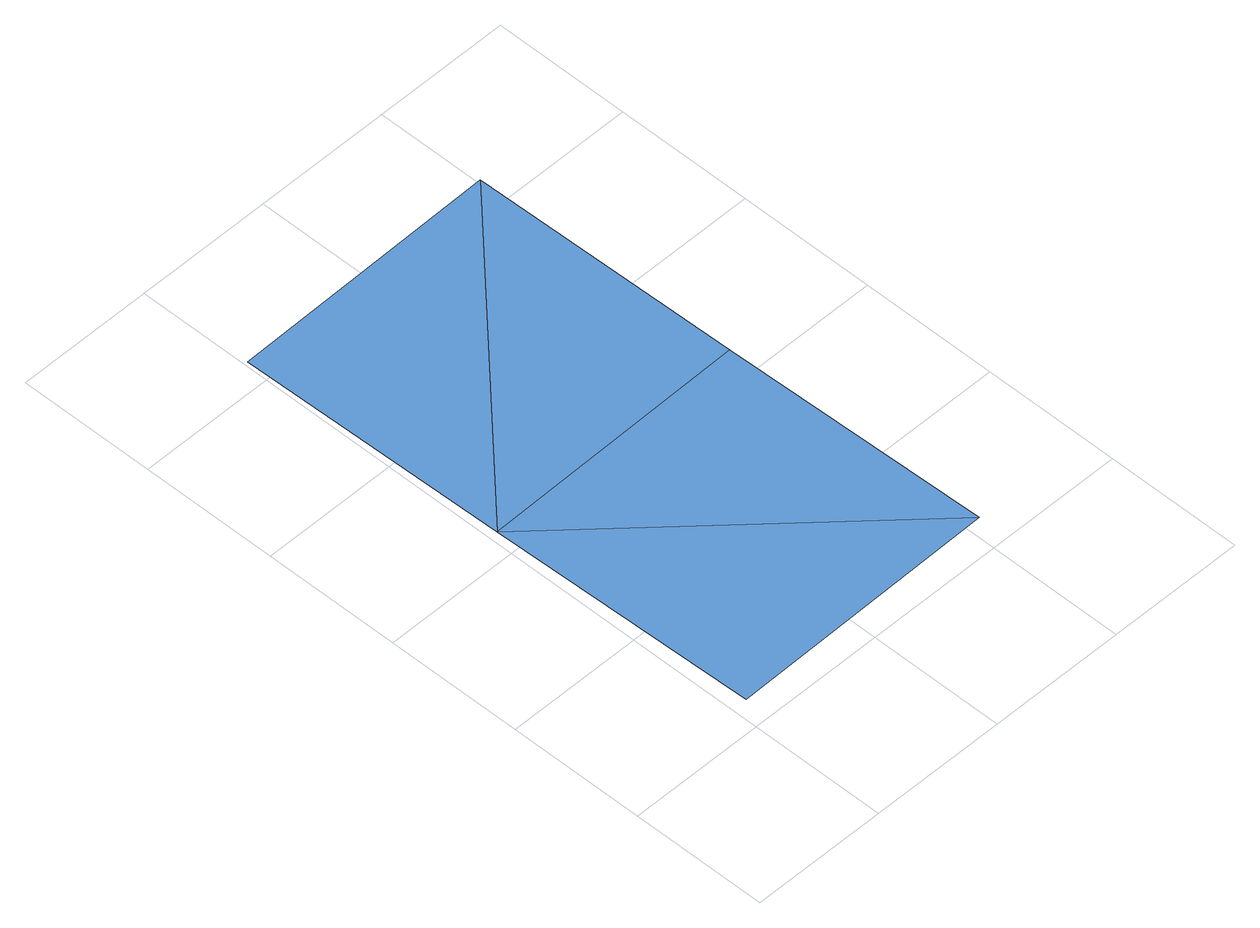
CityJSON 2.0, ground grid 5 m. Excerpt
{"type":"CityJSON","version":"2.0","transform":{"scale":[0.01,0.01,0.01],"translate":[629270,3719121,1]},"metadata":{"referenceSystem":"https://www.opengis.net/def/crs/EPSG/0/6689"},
"CityObjects":{
"waterbody1":{"type":"WaterBody","attributes":{"name":"福岡県津波浸水想定図","class":"1140","function":"2","WaterBodyTsunamiRiskAttribute.description":"1","WaterBodyTsunamiRiskAttribute.rank":"1"},"geometry":[{"type":"MultiSurface","lod":"1","boundaries":[[[0,1,2]],[[3,1,0]]]}]},
"waterbody2":{"type":"WaterBody","attributes":{"name":"福岡県津波浸水想定図","class":"1140","function":"2","WaterBodyTsunamiRiskAttribute.description":"1","WaterBodyTsunamiRiskAttribute.rank":"2"},"geometry":[{"type":"MultiSurface","lod":"1","boundaries":[[[4,5,1]],[[1,3,4]]]}]}
},
"vertices":[
[1053,110,78],[34,1091,68],[53,91,78],[1033,1110,68],
[1014,2110,68],[15,2090,68]
]}
